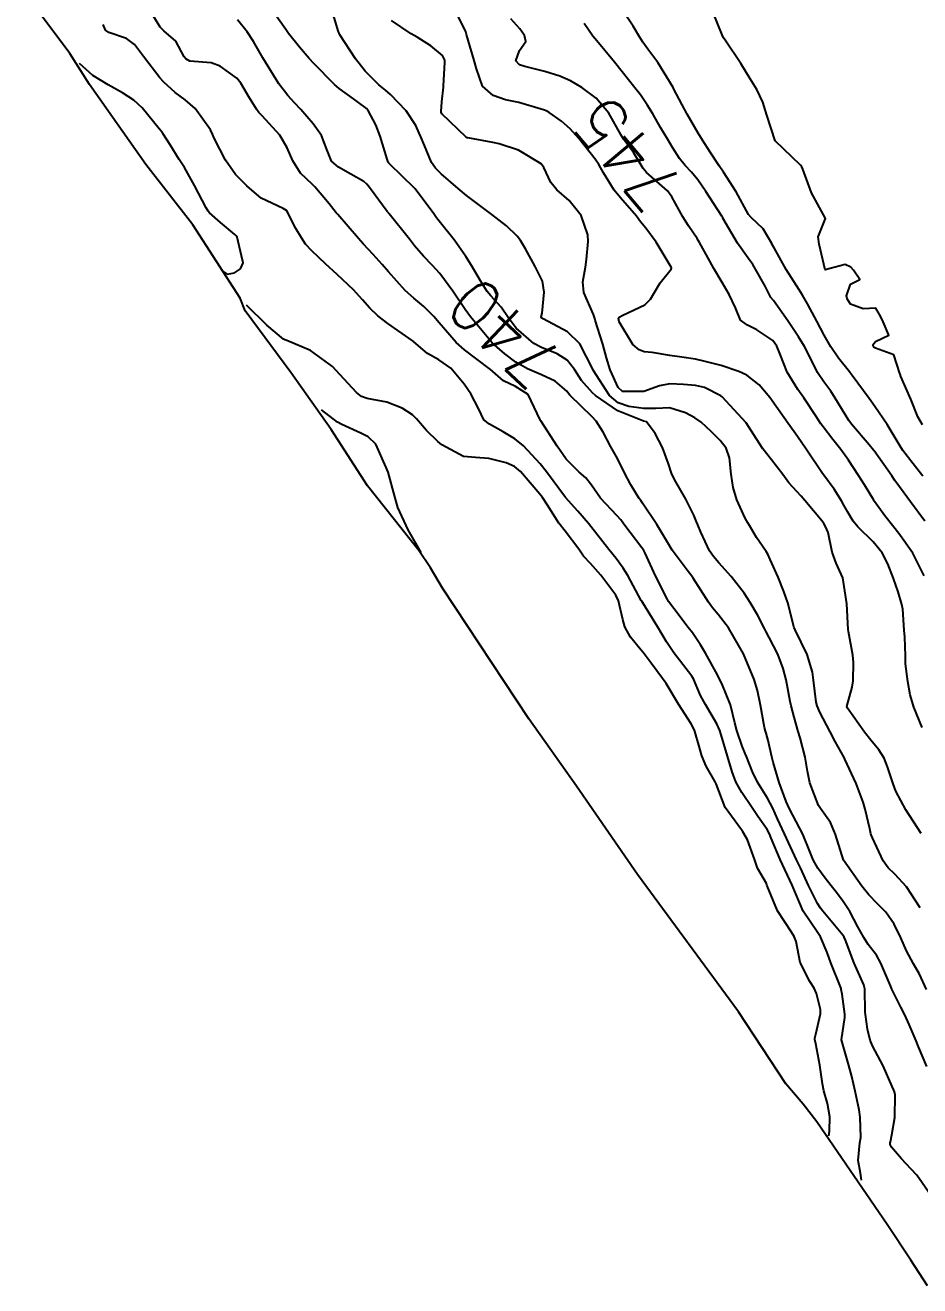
# Model space of a CAD drawing. Header units: metres. Extents: x 298520 to 308411, y 7433745 to 7450750.
# Drawn here: x 305314.4 to 305384, y 7436117 to 7436215.3 of the extents above; entities that cross this region are included whole.
import ezdxf
from ezdxf.enums import TextEntityAlignment as Align

# ---------------------------------------------------------------- set-up
doc = ezdxf.new("R2010")
doc.units = ezdxf.units.M
doc.header["$LTSCALE"] = 10
for name, color, linetype in [('Area', 45, 'Continuous'), ('Cotas', 45, 'Continuous'), ('Curvas de Nivel 1m', 11, 'Continuous'), ('Curvas de Nivel 5m', 15, 'Continuous')]:
    doc.layers.add(name, color=color, linetype=linetype)
doc.styles.add('Style-STANDARD', font='STANDARD.shx')

msp = doc.modelspace()

# ---------------------------------------------------------------- linework, layer by layer
at = {"layer": 'Area'}
msp.add_polyline3d([(305384.648, 7436117, 747.471), (305383.344, 7436119.002, 739.322), (305381.516, 7436121.769, 739.301), (305376.022, 7436129.792, 746.442), (305374.963, 7436131.166, 748.942), (305373.619, 7436132.744, 749.492), (305369.93, 7436138.348, 747.432), (305362.066, 7436149.074, 736.412), (305357.296, 7436155.947, 736.292), (305353.591, 7436161.202, 736.182), (305348.781, 7436168.462, 736.101), (305346.869, 7436171.392, 736.081), (305345.928, 7436172.97, 736.101), (305345.013, 7436174.316, 736.102), (305341.035, 7436179.364, 736.372), (305338.205, 7436183.744, 740.521), (305335.046, 7436188.19, 739.252), (305331.502, 7436193.007, 738.051), (305331.096, 7436193.98, 737.651), (305327.425, 7436199.7, 741.922), (305323.752, 7436204.406, 744.162), (305319.382, 7436210.655, 743.412), (305317.826, 7436213.054, 741.992), (305314.363, 7436217.736, 749.822)], dxfattribs=at)
at = {"layer": 'Curvas de Nivel 1m', "flags": 128}
for points, elevation in [([(305384.87, 7436124.089), (305383.826, 7436125.616), (305383.345, 7436126.107), (305382.627, 7436126.905), (305381.85, 7436127.814), (305381.74, 7436128.02), (305381.748, 7436128.131), (305381.766, 7436128.218), (305381.859, 7436128.779), (305382.108, 7436130.126), (305382.134, 7436131.891), (305382.068, 7436132.128), (305382.02, 7436132.244), (305381.907, 7436132.544), (305381.193, 7436134.137), (305380.375, 7436135.718), (305380.173, 7436136.148), (305379.962, 7436137.013), (305379.809, 7436138.152), (305379.801, 7436138.326), (305379.773, 7436140.152), (305379.694, 7436140.456), (305378.944, 7436142.161), (305378.257, 7436143.951), (305378.159, 7436144.169), (305378.045, 7436144.338), (305376.497, 7436146.194), (305376.308, 7436146.429), (305376.079, 7436146.789), (305375.379, 7436148.207), (305374.746, 7436149.574), (305374.442, 7436150.217), (305374.123, 7436150.882), (305373.496, 7436152.226), (305372.974, 7436153.413), (305372.603, 7436154.236), (305372.174, 7436155.005), (305371.404, 7436156.252), (305371.014, 7436157.071), (305370.551, 7436158.265), (305370.451, 7436158.502), (305370.221, 7436159.068), (305369.805, 7436160.274), (305369.642, 7436160.876), (305369.29, 7436162.28), (305368.619, 7436163.947), (305368.457, 7436164.288), (305368.288, 7436164.614), (305367.342, 7436166.305), (305366.961, 7436166.952), (305366.329, 7436167.887), (305366.013, 7436168.323), (305364.897, 7436169.785), (305364.478, 7436170.339), (305364.356, 7436170.542), (305363.467, 7436172.349), (305362.649, 7436174.109), (305362.52, 7436174.359), (305362.406, 7436174.537), (305361.005, 7436176.381), (305360.754, 7436176.703), (305360.439, 7436177.048), (305359.176, 7436178.403), (305358.463, 7436179.405), (305358.026, 7436179.974), (305357.52, 7436180.424), (305356.488, 7436181.444), (305355.789, 7436182.447), (305354.522, 7436184.413), (305354.496, 7436184.46), (305354.474, 7436184.51), (305353.54, 7436186.47), (305352.559, 7436187.098), (305351.622, 7436187.553), (305350.572, 7436188.453), (305350.506, 7436188.511), (305348.587, 7436189.964), (305347.929, 7436190.537), (305346.616, 7436192.076), (305346.197, 7436192.556), (305345.401, 7436193.339), (305344.637, 7436193.989), (305343.962, 7436194.587), (305342.664, 7436196.032), (305342.169, 7436196.608), (305341.455, 7436197.392), (305340.689, 7436198.225), (305340.327, 7436198.634), (305338.711, 7436200.504), (305338.59, 7436200.651), (305338.039, 7436201.342), (305336.931, 7436202.668), (305336.745, 7436202.838), (305335.809, 7436203.739), (305335.216, 7436204.693), (305334.778, 7436205.709), (305334.185, 7436206.706), (305332.808, 7436208.21), (305332.561, 7436208.474), (305332.372, 7436208.727), (305331.773, 7436209.686), (305331.169, 7436210.745), (305330.839, 7436211.14), (305329.54, 7436212.075), (305328.857, 7436212.344), (305327.187, 7436212.458), (305326.861, 7436212.648), (305326.749, 7436212.792), (305326.103, 7436214.029), (305325.172, 7436214.816), (305324.887, 7436215.102), (305323.827, 7436216.831)], 739), ([(305384.564, 7436140.094), (305384.011, 7436141.291), (305383.568, 7436142.107), (305383.022, 7436143.104), (305382.575, 7436144.115), (305382.059, 7436145.186), (305381.393, 7436146.13), (305380.733, 7436146.794), (305380.086, 7436147.464), (305379.542, 7436148.156), (305378.113, 7436150.17), (305377.475, 7436152.18), (305377.084, 7436153.118), (305376.316, 7436154.198), (305376.166, 7436154.433), (305375.49, 7436156.207), (305375.304, 7436157.107), (305375.125, 7436158.211), (305374.74, 7436159.703), (305374.582, 7436160.217), (305374.25, 7436161.328), (305374.014, 7436162.222), (305373.947, 7436162.543), (305373.638, 7436164.226), (305373.413, 7436165.112), (305372.998, 7436166.233), (305372.326, 7436167.539), (305372.073, 7436167.987), (305371.946, 7436168.246), (305371.403, 7436169.314), (305370.842, 7436170.263), (305370.364, 7436170.98), (305369.344, 7436172.28), (305368.394, 7436173.362), (305367.965, 7436173.863), (305367.671, 7436174.301), (305366.984, 7436175.752), (305366.754, 7436176.315), (305366.665, 7436176.547), (305366.44, 7436177.07), (305365.822, 7436178.326), (305364.945, 7436179.858), (305364.715, 7436180.338), (305364.484, 7436181.062), (305364.004, 7436182.345), (305363.436, 7436183.428), (305362.755, 7436184.358), (305362.524, 7436184.407), (305362.464, 7436184.421), (305360.535, 7436185.196), (305358.78, 7436186.408), (305358.555, 7436186.616), (305357.707, 7436187.566), (305357.144, 7436188.424), (305356.58, 7436189.167), (305355.802, 7436189.658), (305354.59, 7436190.132), (305353.973, 7436190.466), (305352.611, 7436191.654), (305351.98, 7436192.49), (305351.432, 7436193.299), (305350.639, 7436194.159), (305350.353, 7436194.513), (305349.825, 7436195.348), (305349.122, 7436196.526), (305348.68, 7436197.225), (305347.771, 7436198.539), (305346.706, 7436199.869), (305346.407, 7436200.252), (305346.195, 7436200.558), (305344.742, 7436202.498), (305344.673, 7436202.581), (305342.761, 7436204.431), (305342.679, 7436204.518), (305342.63, 7436204.602), (305342.555, 7436204.814), (305342.017, 7436206.612), (305341.672, 7436207.488), (305341.085, 7436208.626), (305340.955, 7436208.769), (305340.815, 7436208.874), (305339.923, 7436209.538), (305338.83, 7436210.344), (305338.456, 7436210.654), (305336.857, 7436212.284), (305336.492, 7436212.676), (305335.732, 7436213.548), (305334.882, 7436214.617), (305334.821, 7436214.701), (305334.657, 7436214.932), (305333.395, 7436216.715)], 741), ([(305384.076, 7436146.45), (305383.017, 7436148.111), (305382.102, 7436149.076), (305381.57, 7436149.591), (305381.186, 7436150.134), (305380.362, 7436151.924), (305380.27, 7436152.148), (305380.239, 7436152.244), (305380.148, 7436152.63), (305379.788, 7436154.154), (305379.635, 7436154.692), (305379.082, 7436156.161), (305378.212, 7436158.042), (305378.167, 7436158.125), (305378.143, 7436158.171), (305377.464, 7436159.42), (305377.077, 7436160.187), (305376.256, 7436161.718), (305376.041, 7436162.202), (305375.977, 7436162.491), (305375.773, 7436164.205), (305375.676, 7436164.822), (305375.278, 7436166.21), (305374.332, 7436168.138), (305374.29, 7436168.22), (305374.254, 7436168.301), (305373.774, 7436170.226), (305373.461, 7436171.134), (305373.005, 7436172.234), (305372.397, 7436173.624), (305372.197, 7436174.04), (305372.076, 7436174.245), (305371.336, 7436175.34), (305370.772, 7436176.265), (305370.643, 7436176.475), (305370.439, 7436176.836), (305369.801, 7436178.277), (305369.509, 7436179.233), (305369.356, 7436180.281), (305369.231, 7436181.544), (305368.954, 7436182.285), (305368.509, 7436182.899), (305367.801, 7436183.586), (305367.028, 7436184.312), (305366.528, 7436184.672), (305365.804, 7436185.057), (305364.54, 7436185.449), (305363.493, 7436185.396), (305362.538, 7436185.377), (305361.378, 7436185.54), (305360.545, 7436185.841), (305359.879, 7436186.397), (305358.596, 7436188.386), (305358.587, 7436188.41), (305358.573, 7436188.45), (305357.561, 7436190.42), (305356.607, 7436191.366), (305354.701, 7436192.38), (305354.622, 7436192.42), (305354.584, 7436192.46), (305354.564, 7436192.52), (305354.627, 7436192.831), (305354.788, 7436194.458), (305354.656, 7436195.313), (305354.093, 7436196.466), (305353.331, 7436197.829), (305352.945, 7436198.477), (305352.696, 7436198.813), (305351.85, 7436199.639), (305350.713, 7436200.51), (305348.735, 7436201.998), (305348.076, 7436202.537), (305346.754, 7436203.685), (305346.321, 7436204.119), (305346.023, 7436204.561), (305345.452, 7436205.901), (305345.171, 7436206.574), (305345.061, 7436206.841), (305344.802, 7436207.456), (305344.048, 7436208.588), (305342.825, 7436209.856), (305342.418, 7436210.195), (305341.903, 7436210.614), (305340.849, 7436211.676), (305340.098, 7436212.638), (305338.882, 7436214.522), (305338.809, 7436214.651), (305338.775, 7436214.761), (305338.183, 7436216.657)], 742), ([(305384.239, 7436160.511), (305383.574, 7436162.107), (305383.309, 7436163.073), (305383.107, 7436164.112), (305382.944, 7436165.473), (305382.928, 7436166.114), (305382.87, 7436167.572), (305382.83, 7436168.115), (305382.723, 7436169.742), (305382.654, 7436170.117), (305382.368, 7436171.096), (305382.004, 7436172.126), (305381.544, 7436173.282), (305381.122, 7436174.139), (305380.416, 7436175.005), (305379.22, 7436176.162), (305378.865, 7436176.593), (305378.444, 7436177.294), (305378.129, 7436177.854), (305377.947, 7436178.178), (305377.372, 7436179.097), (305376.567, 7436180.199), (305376.475, 7436180.323), (305375.207, 7436182.213), (305374.513, 7436183.217), (305373.786, 7436184.227), (305372.549, 7436185.977), (305372.365, 7436186.243), (305371.534, 7436187.227), (305370.57, 7436187.976), (305369.949, 7436188.276), (305368.577, 7436188.729), (305367.321, 7436189.05), (305366.582, 7436189.221), (305365.518, 7436189.397), (305364.585, 7436189.521), (305363.194, 7436189.747), (305362.587, 7436189.816), (305362.187, 7436189.965), (305361.695, 7436190.373), (305360.619, 7436192.147), (305360.582, 7436192.39), (305360.581, 7436192.433), (305360.624, 7436192.516), (305360.904, 7436192.664), (305362.634, 7436193.468), (305363.076, 7436193.918), (305363.335, 7436194.353), (305363.828, 7436195.176), (305364.672, 7436196.252), (305364.705, 7436196.308), (305364.703, 7436196.34), (305364.674, 7436196.404), (305363.523, 7436198.352), (305362.704, 7436199.441), (305362.283, 7436199.941), (305361.967, 7436200.371), (305360.734, 7436201.816), (305360.251, 7436202.395), (305359.401, 7436203.759), (305359.036, 7436204.407), (305358.769, 7436204.825), (305357.498, 7436206.423), (305356.8, 7436207.185), (305356.146, 7436207.779), (305355.181, 7436208.454), (305354.943, 7436208.587), (305354.815, 7436208.642), (305354.552, 7436208.726), (305352.82, 7436209.229), (305351.787, 7436209.459), (305350.826, 7436209.787), (305349.977, 7436210.519), (305349.507, 7436211.87), (305349.337, 7436212.525), (305348.879, 7436214.099), (305348.747, 7436214.531), (305348.674, 7436214.745), (305347.794, 7436216.541)], 744), ([(305384.144, 7436152.252), (305382.954, 7436154.112), (305382.185, 7436155.569), (305381.977, 7436156.123), (305381.542, 7436157.466), (305381.262, 7436158.134), (305380.856, 7436158.777), (305380.227, 7436159.535), (305379.746, 7436160.155), (305378.414, 7436162.015), (305378.357, 7436162.169), (305378.773, 7436163.67), (305378.851, 7436164.164), (305378.88, 7436165.588), (305378.825, 7436166.165), (305378.486, 7436168.013), (305378.463, 7436168.169), (305378.353, 7436170.17), (305378.04, 7436172.175), (305377.53, 7436173.319), (305377.223, 7436174.188), (305376.897, 7436175.722), (305376.693, 7436176.196), (305376.6, 7436176.363), (305376.437, 7436176.603), (305375.087, 7436178.214), (305374.799, 7436178.559), (305374.46, 7436178.928), (305373.844, 7436179.604), (305373.371, 7436180.231), (305372.49, 7436181.375), (305371.825, 7436182.25), (305371.299, 7436183.046), (305370.523, 7436184.27), (305368.659, 7436186.289), (305368.554, 7436186.368), (305367.266, 7436187.016), (305366.562, 7436187.182), (305365.645, 7436187.246), (305364.563, 7436187.301), (305363.76, 7436187.149), (305362.556, 7436186.712), (305360.887, 7436186.716), (305360.559, 7436187.013), (305359.916, 7436188.397), (305359.651, 7436189.331), (305359.369, 7436190.402), (305358.768, 7436192.261), (305358.724, 7436192.409), (305358.626, 7436192.709), (305357.884, 7436194.418), (305357.804, 7436195.27), (305358, 7436196.417), (305358.087, 7436197.008), (305358.207, 7436198.415), (305358.18, 7436198.934), (305357.659, 7436200.421), (305356.73, 7436201.599), (305355.773, 7436202.445), (305355.3, 7436203.004), (305354.76, 7436204.181), (305354.542, 7436204.462), (305352.779, 7436205.519), (305351.274, 7436206.014), (305350.787, 7436206.11), (305348.842, 7436206.48), (305348.792, 7436206.495), (305348.718, 7436206.531), (305346.811, 7436208.357), (305346.759, 7436208.498), (305346.753, 7436208.551), (305346.82, 7436209.304), (305346.939, 7436210.442), (305346.948, 7436210.549), (305347.055, 7436212.353), (305347.038, 7436212.548), (305346.867, 7436212.917), (305345.966, 7436213.656), (305344.881, 7436214.346), (305344.433, 7436214.584), (305342.899, 7436215.64)], 743), ([(305384.284, 7436180.102), (305383.524, 7436181.073), (305382.728, 7436182.118), (305382.506, 7436182.455), (305381.889, 7436183.502), (305381.494, 7436184.135), (305380.544, 7436185.539), (305380.095, 7436186.155), (305378.791, 7436187.948), (305378.627, 7436188.169), (305378.574, 7436188.237), (305377.71, 7436189.309), (305377.11, 7436190.192), (305376.607, 7436191.115), (305376.038, 7436192.206), (305375.301, 7436193.548), (305374.914, 7436194.217), (305374.647, 7436194.643), (305373.641, 7436196.23), (305372.69, 7436197.917), (305372.578, 7436198.128), (305372.522, 7436198.243), (305371.854, 7436199.402), (305370.908, 7436200.267), (305370.716, 7436200.502), (305369.752, 7436202.28), (305368.758, 7436203.8), (305368.416, 7436204.293), (305367.711, 7436205.363), (305367.123, 7436206.307), (305366.791, 7436206.849), (305365.933, 7436208.323), (305365.538, 7436209.047), (305364.863, 7436210.34), (305364.834, 7436210.402), (305363.651, 7436212.352), (305362.873, 7436213.402), (305362.465, 7436213.953), (305362.206, 7436214.37), (305361.712, 7436215.199), (305360.903, 7436216.39)], 747), ([(305384.269, 7436184.103), (305383.897, 7436184.742), (305383.354, 7436186.112), (305382.571, 7436187.891), (305382.509, 7436188.057), (305382.494, 7436188.121), (305382.032, 7436189.573), (305380.592, 7436190.094), (305380.502, 7436190.151), (305380.387, 7436190.361), (305380.6, 7436190.603), (305381.642, 7436191.1), (305381.186, 7436192.142), (305381.009, 7436192.527), (305380.634, 7436193.215), (305379.638, 7436193.154), (305378.636, 7436193.52), (305378.389, 7436193.923), (305378.336, 7436194.175), (305378.652, 7436195.071), (305379.38, 7436195.438), (305378.885, 7436196.168), (305378.666, 7436196.403), (305378.242, 7436196.603), (305376.663, 7436196.2), (305376.214, 7436198.205), (305376.126, 7436198.778), (305376.713, 7436200.2), (305375.616, 7436202.211), (305374.923, 7436204.056), (305374.862, 7436204.219), (305374.764, 7436204.364), (305372.783, 7436206.24), (305372.125, 7436208.25), (305371.824, 7436209.256), (305371.359, 7436210.262), (305370.845, 7436211.095), (305370.115, 7436212.277), (305368.881, 7436214.097), (305368.761, 7436214.291), (305368.652, 7436214.525), (305367.931, 7436216.3)], 748), ([(305379.513, 7436125.23), (305379.415, 7436125.769), (305379.236, 7436126.759), (305379.381, 7436128.155), (305379.452, 7436128.559), (305379.408, 7436130.155), (305379.331, 7436130.706), (305379.022, 7436132.159), (305378.753, 7436133.323), (305378.526, 7436134.164), (305377.953, 7436136.17), (305378.214, 7436137.924), (305378.209, 7436138.168), (305377.989, 7436139.737), (305377.927, 7436140.106), (305377.913, 7436140.171), (305377.864, 7436140.302), (305377.118, 7436142.184), (305376.826, 7436142.984), (305376.315, 7436144.196), (305376.049, 7436144.589), (305374.955, 7436146.211), (305374.093, 7436148.22), (305373.174, 7436150.229), (305372.479, 7436151.896), (305372.33, 7436152.238), (305372.146, 7436152.574), (305371.463, 7436153.558), (305370.987, 7436154.258), (305370.181, 7436155.45), (305369.712, 7436156.275), (305369.422, 7436157.057), (305369.062, 7436158.282), (305368.578, 7436159.938), (305368.467, 7436160.288), (305368.241, 7436160.814), (305367.352, 7436162.304), (305366.97, 7436163.01), (305366.41, 7436164.318), (305366.286, 7436164.531), (305364.88, 7436166.334), (305364.321, 7436167.19), (305363.645, 7436168.347), (305362.477, 7436170.233), (305362.397, 7436170.36), (305362.354, 7436170.432), (305361.292, 7436172.376), (305360.95, 7436172.943), (305360.396, 7436173.683), (305359.834, 7436174.396), (305358.43, 7436176.188), (305358.247, 7436176.413), (305357.404, 7436177.387), (305356.453, 7436178.44), (305354.964, 7436180.455), (305354.482, 7436181.065), (305353.168, 7436182.473), (305352.508, 7436183.011), (305351.585, 7436183.565), (305350.52, 7436184.176), (305350.08, 7436184.514), (305349.668, 7436185.387), (305349.079, 7436186.525), (305348.56, 7436187.28), (305347.52, 7436188.541), (305346.579, 7436189.19), (305345.686, 7436189.665), (305344.623, 7436190.58), (305344.593, 7436190.609), (305344.494, 7436190.681), (305342.614, 7436192.025), (305341.841, 7436192.612), (305341.209, 7436193.202), (305340.635, 7436193.87), (305339.938, 7436194.637), (305338.661, 7436195.827), (305337.759, 7436196.659), (305336.683, 7436197.676), (305336.204, 7436198.193), (305335.872, 7436198.682), (305335.442, 7436199.431), (305334.806, 7436200.699), (305334.715, 7436200.829), (305334.444, 7436200.975), (305332.729, 7436201.786), (305331.625, 7436202.737), (305331.192, 7436203.188), (305330.752, 7436203.623), (305329.956, 7436204.758), (305329.089, 7436206.466), (305328.951, 7436206.768), (305328.796, 7436207.102), (305327.602, 7436208.782), (305326.819, 7436209.439), (305326.047, 7436210.024), (305325.151, 7436210.815), (305324.838, 7436211.159), (305323.584, 7436212.833), (305322.872, 7436213.772), (305322.248, 7436214.221), (305320.881, 7436214.687), (305320.624, 7436214.873), (305320.437, 7436215.327)], 738), ([(305384.438, 7436176.597), (305383.335, 7436178.111), (305382.465, 7436179.279), (305382.11, 7436179.766), (305381.862, 7436180.129), (305380.502, 7436182.079), (305380.448, 7436182.151), (305380.1, 7436182.561), (305378.734, 7436184.168), (305378.527, 7436184.456), (305377.458, 7436186.186), (305377.108, 7436186.742), (305376.566, 7436187.475), (305376.07, 7436188.205), (305375.579, 7436189.214), (305375.065, 7436190.215), (305374.604, 7436190.962), (305373.755, 7436192.229), (305372.639, 7436193.804), (305372.449, 7436194.051), (305372.336, 7436194.245), (305371.989, 7436194.914), (305371.241, 7436196.261), (305371.033, 7436196.621), (305370.681, 7436197.108), (305369.837, 7436198.279), (305368.712, 7436200.234), (305368.694, 7436200.272), (305368.682, 7436200.29), (305368.635, 7436200.37), (305367.388, 7436202.304), (305366.752, 7436203.21), (305366.254, 7436203.814), (305365.778, 7436204.325), (305365.322, 7436204.885), (305364.777, 7436205.727), (305364.409, 7436206.344), (305363.851, 7436207.295), (305363.242, 7436208.356), (305362.82, 7436209.055), (305362.286, 7436209.827), (305361.851, 7436210.375), (305360.852, 7436211.643), (305360.263, 7436212.396), (305358.879, 7436214.046), (305358.582, 7436214.413), (305357.912, 7436215.4)], 746), ([(305329.783, 7436196.07), (305330.1, 7436195.87), (305330.661, 7436195.955), (305331.136, 7436196.273), (305331.342, 7436196.74), (305331.212, 7436197.276), (305330.861, 7436198.747), (305330.8, 7436198.854), (305330.695, 7436198.943), (305329.573, 7436199.893), (305328.712, 7436200.649), (305328.606, 7436200.771), (305328.455, 7436201.035), (305327.549, 7436202.782), (305326.757, 7436204.172), (305326.367, 7436204.796), (305325.648, 7436205.939), (305325.095, 7436206.815), (305324.968, 7436206.991), (305324.797, 7436207.198), (305323.466, 7436208.833), (305322.819, 7436209.421), (305321.953, 7436209.982), (305320.83, 7436210.624), (305319.617, 7436211.334), (305318.603, 7436212.27)], 737), ([(305376.973, 7436128.7), (305377, 7436129.044), (305377.03, 7436130.183), (305376.86, 7436131.214), (305376.584, 7436132.19), (305376.469, 7436132.752), (305376.27, 7436134.195), (305375.948, 7436135.873), (305375.864, 7436136.201), (305375.858, 7436136.297), (305375.957, 7436136.606), (305376.312, 7436138.195), (305376.307, 7436138.526), (305375.989, 7436139.795), (305375.829, 7436140.202), (305375.487, 7436140.719), (305374.739, 7436142.213), (305374.426, 7436143.829), (305374.272, 7436144.218), (305374.048, 7436144.554), (305372.97, 7436146.231), (305372.154, 7436148.177), (305372.133, 7436148.24), (305372.094, 7436148.349), (305371.414, 7436149.558), (305371.175, 7436150.254), (305370.634, 7436151.764), (305370.346, 7436152.267), (305370.266, 7436152.39), (305370.146, 7436152.554), (305368.881, 7436154.283), (305368.19, 7436156.118), (305368.118, 7436156.291), (305367.399, 7436157.496), (305367.07, 7436158.307), (305366.875, 7436158.965), (305366.491, 7436160.316), (305366.24, 7436160.816), (305365.252, 7436162.33), (305364.279, 7436163.938), (305364.012, 7436164.343), (305363.127, 7436165.525), (305362.496, 7436166.358), (305362.315, 7436166.574), (305361.516, 7436167.563), (305361.082, 7436168.379), (305360.903, 7436168.946), (305360.567, 7436170.387), (305360.36, 7436170.831), (305359.204, 7436172.402), (305358.392, 7436173.311), (305357.848, 7436173.869), (305357.48, 7436174.424), (305356.424, 7436175.83), (305355.935, 7436176.445), (305355.045, 7436177.856), (305354.656, 7436178.458), (305354.456, 7436178.72), (305352.943, 7436180.475), (305352.479, 7436180.864), (305351.828, 7436181.145), (305350.488, 7436181.485), (305349.44, 7436181.569), (305348.49, 7436181.655), (305346.823, 7436182.547), (305346.506, 7436182.809), (305345.625, 7436183.674), (305344.834, 7436184.575), (305344.528, 7436184.893), (305343.714, 7436185.41), (305342.542, 7436185.89), (305341.006, 7436186.163), (305340.548, 7436186.32), (305340.157, 7436186.634), (305338.57, 7436188.367), (305338.288, 7436188.653), (305336.585, 7436189.91), (305334.74, 7436190.698), (305334.594, 7436190.749), (305334.492, 7436190.804), (305333.171, 7436191.876), (305331.603, 7436193.44)], 737), ([(305345.203, 7436174.17), (305344.198, 7436175.917), (305343.375, 7436177.66), (305343.136, 7436178.593), (305342.634, 7436180.436), (305342.554, 7436180.599), (305342.476, 7436180.777), (305341.68, 7436182.612), (305341.065, 7436183.178), (305340.511, 7436183.454), (305339.03, 7436184.133), (305338.688, 7436184.31), (305337.453, 7436185.28)], 736)]:
    msp.add_lwpolyline(points, dxfattribs=dict(at, elevation=elevation))
at = {"layer": 'Curvas de Nivel 5m', "flags": 128}
for points, elevation in [([(305384.607, 7436134.093), (305383.946, 7436135.617), (305383.76, 7436136.103), (305383.224, 7436137.37), (305382.883, 7436138.116), (305382.567, 7436138.709), (305381.99, 7436139.865), (305381.879, 7436140.131), (305381.797, 7436140.33), (305381.024, 7436142.14), (305380.667, 7436142.779), (305380.037, 7436143.596), (305379.678, 7436144.154), (305379.221, 7436144.992), (305378.586, 7436146.165), (305378.081, 7436146.95), (305377.563, 7436147.653), (305377.155, 7436148.184), (305376.686, 7436148.779), (305376.107, 7436149.566), (305375.747, 7436150.204), (305375.477, 7436150.853), (305374.947, 7436152.212), (305374.157, 7436153.678), (305373.875, 7436154.223), (305373.635, 7436154.761), (305373.094, 7436156.231), (305372.631, 7436157.813), (305372.525, 7436158.237), (305372.226, 7436159.502), (305372.07, 7436160.081), (305372.023, 7436160.243), (305371.96, 7436160.522), (305371.643, 7436162.249), (305371.414, 7436163.393), (305371.156, 7436164.257), (305370.313, 7436166.27), (305369.143, 7436168.282), (305368.343, 7436169.329), (305367.91, 7436169.858), (305367.59, 7436170.301), (305366.381, 7436172.172), (305366.282, 7436172.321), (305365.929, 7436172.783), (305364.768, 7436174.336), (305364.411, 7436174.903), (305363.566, 7436176.349), (305362.449, 7436178.017), (305362.305, 7436178.216), (305362.194, 7436178.364), (305361.533, 7436179.443), (305361.051, 7436180.381), (305360.489, 7436181.487), (305359.982, 7436182.395), (305359.384, 7436183.532), (305358.848, 7436184.407), (305358.528, 7436184.731), (305356.786, 7436186.437), (305356.684, 7436186.568), (305356.556, 7436186.732), (305355.642, 7436187.522), (305354.569, 7436188.024), (305353.485, 7436188.471), (305352.578, 7436188.986), (305351.73, 7436189.639), (305350.742, 7436190.508), (305350.595, 7436190.662), (305349.045, 7436192.526), (305348.629, 7436193.093), (305347.662, 7436194.54), (305346.663, 7436195.91), (305346.071, 7436196.559), (305345.376, 7436197.265), (305344.688, 7436198.075), (305344.285, 7436198.584), (305342.712, 7436200.556), (305342.692, 7436200.579), (305342.678, 7436200.601), (305342.564, 7436200.754), (305341.171, 7436202.624), (305340.984, 7436202.865), (305340.747, 7436203.087), (305339.733, 7436203.66), (305338.758, 7436204.206), (305338.231, 7436204.655), (305337.863, 7436205.573), (305337.43, 7436206.664), (305336.802, 7436207.585), (305336.292, 7436208.162), (305335.821, 7436208.685), (305335.346, 7436209.22), (305334.824, 7436209.788), (305334.126, 7436210.707), (305332.863, 7436212.72), (305332.132, 7436213.988), (305331.641, 7436214.739), (305330.897, 7436215.675)], 740), ([(305384.385, 7436172.346), (305383.509, 7436174.109), (305382.426, 7436175.652), (305382.03, 7436176.126), (305381.332, 7436177.027), (305380.508, 7436178.149), (305380.486, 7436178.183), (305380.454, 7436178.231), (305379.732, 7436179.424), (305379.276, 7436180.162), (305378.491, 7436181.358), (305377.897, 7436182.179), (305377.282, 7436182.96), (305376.52, 7436183.948), (305376.344, 7436184.202), (305375.97, 7436184.767), (305375.018, 7436186.215), (305374.559, 7436186.86), (305373.722, 7436188.229), (305373.135, 7436189.687), (305372.921, 7436190.237), (305372.599, 7436190.679), (305371.358, 7436191.512), (305370.617, 7436191.875), (305370.082, 7436192.275), (305369.681, 7436193.231), (305369.203, 7436194.284), (305368.657, 7436195.197), (305368.012, 7436196.3), (305367.527, 7436197.153), (305366.89, 7436198.317), (305366.821, 7436198.445), (305366.696, 7436198.644), (305366.02, 7436199.634), (305365.597, 7436200.327), (305364.736, 7436201.894), (305364.384, 7436202.344), (305362.757, 7436203.776), (305362.495, 7436204.099), (305362.338, 7436204.366), (305361.739, 7436205.342), (305360.967, 7436206.387), (305360.787, 7436206.685), (305359.836, 7436208.4), (305358.825, 7436209.57), (305357.719, 7436210.421), (305356.841, 7436210.936), (305356.002, 7436211.286), (305354.851, 7436211.659), (305353.285, 7436212.047), (305352.859, 7436212.187), (305352.568, 7436212.484), (305352.871, 7436213.295), (305353.364, 7436213.99), (305353.255, 7436214.476), (305352.888, 7436214.993), (305352.178, 7436215.773)], 745)]:
    msp.add_lwpolyline(points, dxfattribs=dict(at, elevation=elevation))

# ---------------------------------------------------------------- texts
at = {"layer": 'Cotas', "style": 'Style-STANDARD'}
for s, rotation, p in [('745', 130.12393, (305361.258, 7436205.201, 745)), ('740', 136.55521, (305351.685, 7436191.248, 740))]:
    msp.add_text(s, height=4, rotation=rotation, dxfattribs=at).set_placement(p, align=Align.MIDDLE_CENTER)

doc.saveas('drawing.dxf')
